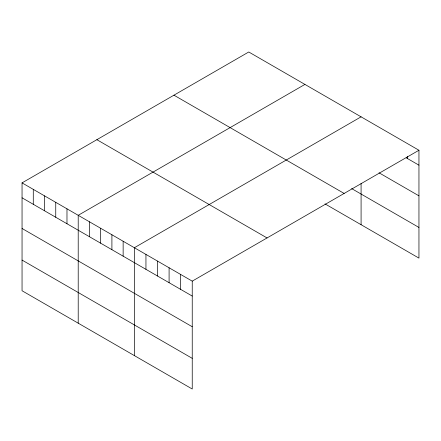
<?xml version="1.0" encoding="UTF-8"?>
<svg xmlns="http://www.w3.org/2000/svg" width="441" height="441" viewBox="0 0 441 441"><rect width="100%" height="100%" fill="white"/><g stroke="black" fill="none" stroke-linecap="round" stroke-linejoin="round"><path stroke-width="0.66" d="M22.05 182.883L192.237 281.137L192.237 389.012L22.05 290.751L22.05 182.883L248.763 51.988L418.95 150.249L418.95 258.117L325.023 203.891M304.924 84.413L78.211 215.307L78.211 323.176M361.085 116.837L134.373 247.732L134.373 355.6M192.237 281.137L418.95 150.249M406.222 157.817L418.95 165.171M379.023 172.789L418.95 195.843M351.626 188.577L418.95 227.446M173.947 95.184L344.134 193.439M96.866 139.687L267.053 237.947M22.05 197.805L192.237 296.06M22.05 228.477L192.237 326.731M22.05 260.08L192.237 358.335M407.379 156.45L407.379 158.484M361.085 183.506L361.085 224.712M180.667 274.456L180.667 289.379M169.09 267.775L169.09 282.698M157.52 261.094L157.52 276.016M145.949 254.413L145.949 269.335M123.144 241.249L123.144 256.166M111.909 234.761L111.909 249.683M100.675 228.278L100.675 243.195M89.446 221.79L89.446 236.712M66.977 208.825L66.977 223.741M55.748 202.336L55.748 217.259M44.513 195.854L44.513 210.77M33.284 189.365L33.284 204.288"/></g></svg>
